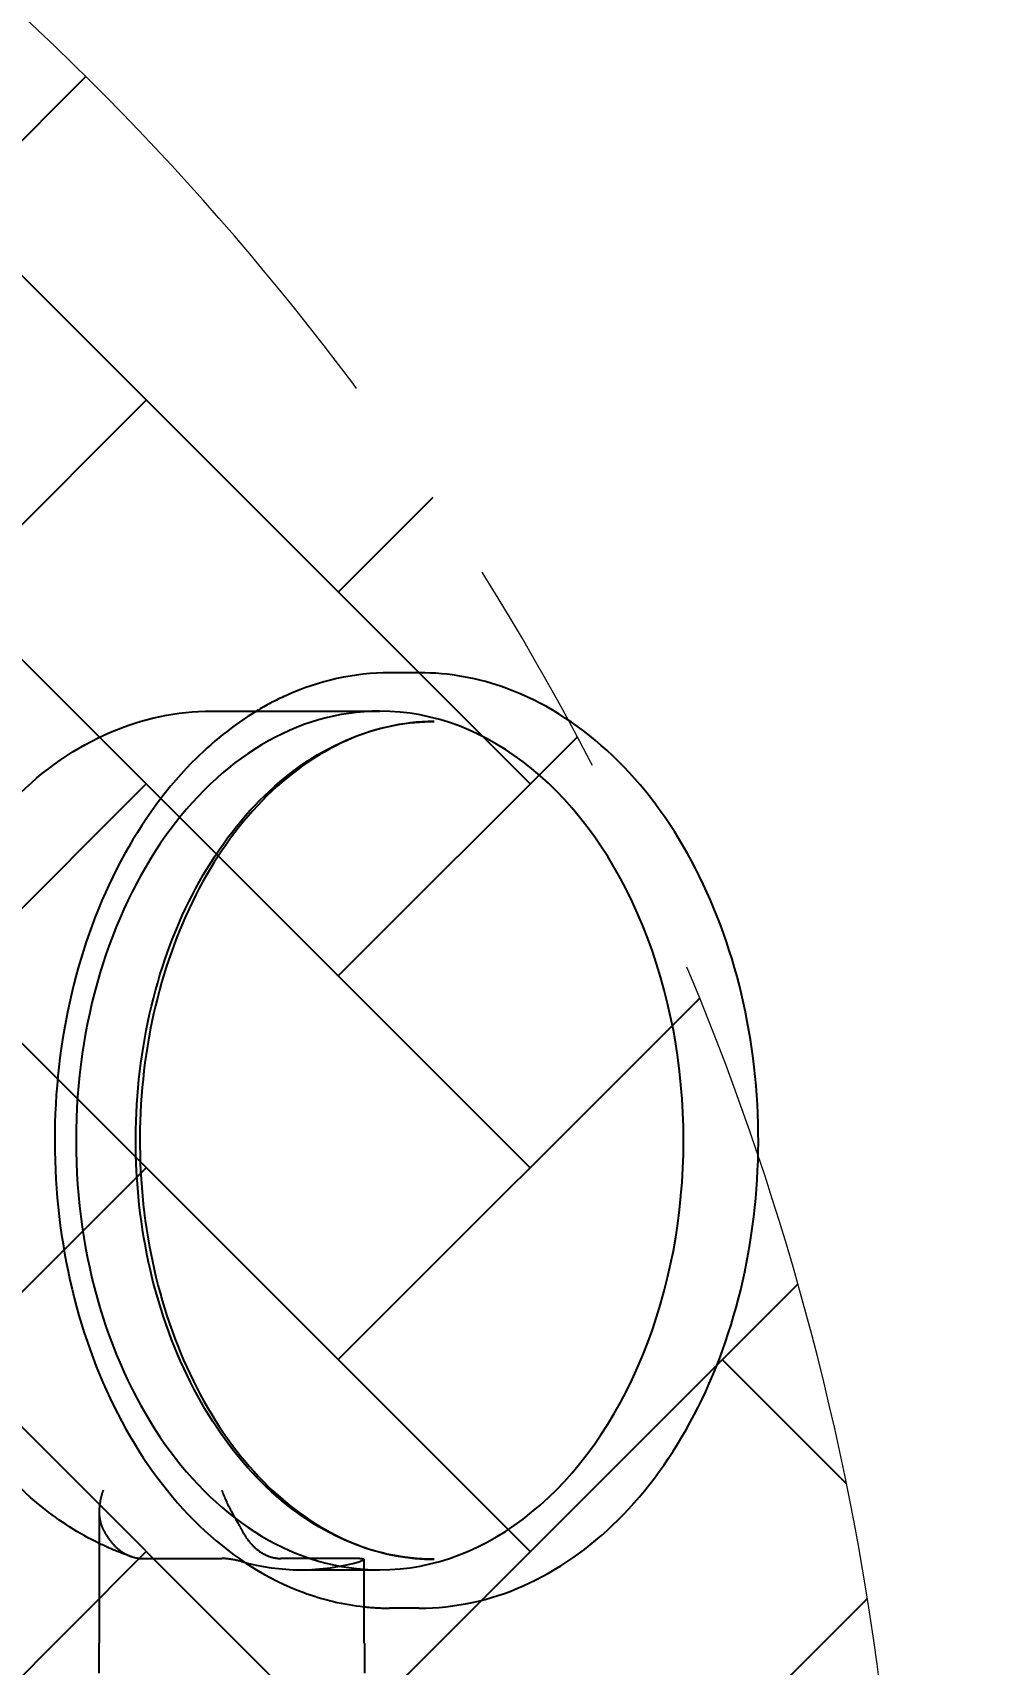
# Model space of a CAD drawing. Header units: millimetres. Extents: x -46397 to 283259, y -8690 to 23983.
# Drawn here: x -19086.8 to -18978.2, y 22602 to 22785.3 of the extents above; entities that cross this region are included whole.
import ezdxf
from ezdxf import colors
from ezdxf.entities.mleader import LeaderData, LeaderLine
from ezdxf.enums import TextEntityAlignment as Align
from ezdxf.math import Vec2, Vec3

# ---------------------------------------------------------------- set-up
doc = ezdxf.new("R2010")
doc.units = ezdxf.units.MM
doc.linetypes.add('CENTER', pattern=[2, 1.25, -0.25, 0.25, -0.25])
doc.linetypes.add('PHANTOM', pattern=[63.5, 31.75, -6.35, 6.35, -6.35, 6.35, -6.35])
doc.layers.add('DUONGTAM', color=1, linetype='CENTER', lineweight=0)
doc.styles.add('GHI CHÚ 2', font='arial.ttf', dxfattribs={"width": 0.8, "height": 1})
doc.styles.add('Tahoma', font='tahoma.ttf')
doc.styles.add('Text_nameplate', font='arial.ttf', dxfattribs={"width": 0.9, "height": 2.5})

# ---------------------------------------------------------------- blocks, each defined once
blk = doc.blocks.new('BO-1')
at = {"color": 251, "linetype": 'PHANTOM', "ltscale": 5, "extrusion": (6.89019e-16, 1, 0)}
for p, q in [((651.8, 3438.19), (648.47, 3438.19)), ((628.51, 3433.88), (647.36, 3433.88)), ((615.86, 3343.95), (615.86, 3329.21)), ((620.75, 3338.71), (629.62, 3338.71)), ((645.14, 3338.71), (636.27, 3338.71)), ((638.49, 3337.45), (645.6, 3337.45)), ((645.6, 3329.21), (645.6, 3338.61)), ((645.6, 3337.45), (647.36, 3337.45)), ((651.8, 3333.13), (648.47, 3333.13)), ((615.83, 3329.21), (615.83, 3325.85)), ((645.63, 3329.21), (645.63, 3325.85))]:
    blk.add_line(p, q, dxfattribs=at)
at = {"color": 251, "linetype": 'PHANTOM', "ltscale": 5}
for centre, major_axis, start_param, end_param in [((647.36, 3385.66), (0, 48.22), 0, 1.570796), ((647.36, 3385.66), (0, -48.22), 0, 3.141593), ((647.36, 3385.66), (0, -48.22), -1.570796, 0), ((638.49, 3385.66), (0, -48.22), -0.196382, 0.196382)]:
    blk.add_ellipse(centre, major_axis=major_axis, ratio=0.707107, start_param=start_param, end_param=end_param, dxfattribs=at)
for points, knots in [([(648.47, 3438.19), (644.51, 3438.19), (640.55, 3437.31), (635.69, 3435.11), (634.59, 3434.53), (633.52, 3433.88)], [0.1860741, 0.1860741, 0.1860741, 0.1860741, 0.4969371, 0.4969371, 0.5892806, 0.5892806, 0.5892806, 0.5892806]), ([(651.8, 3333.13), (655.77, 3333.13), (659.73, 3333.99), (667.3, 3337.33), (670.89, 3339.85), (677.41, 3346.32), (680.3, 3350.33), (685.06, 3359.43), (686.9, 3364.53), (689.33, 3375.27), (689.92, 3380.9), (689.79, 3392.15), (689.07, 3397.76), (686.38, 3408.4), (684.41, 3413.42), (679.39, 3422.37), (676.34, 3426.29), (669.47, 3432.57), (665.66, 3434.95), (658.45, 3437.59), (655.12, 3438.19), (651.8, 3438.19)], [3.327667, 3.327667, 3.327667, 3.327667, 3.630176, 3.630176, 3.940274, 3.940274, 4.261843, 4.261843, 4.588222, 4.588222, 4.915246, 4.915246, 5.242193, 5.242193, 5.569218, 5.569218, 5.895373, 5.895373, 6.215845, 6.215845, 6.469259, 6.469259, 6.469259, 6.469259]), ([(615.86, 3340.4), (613.58, 3341.5), (611.43, 3342.89), (606.1, 3347.19), (603.2, 3350.52), (598.21, 3358.29), (596.18, 3362.79), (593.28, 3372.42), (592.42, 3377.57), (591.95, 3387.95), (592.35, 3393.19), (594.37, 3403.27), (596, 3408.11), (600.4, 3416.89), (603.16, 3420.84), (609.58, 3427.28), (613.19, 3429.82), (620.73, 3433.05), (624.6, 3433.88), (628.49, 3433.88), (628.5, 3433.88), (628.51, 3433.88)], [3.285133, 3.285133, 3.285133, 3.285133, 3.474467, 3.474467, 3.789096, 3.789096, 4.123338, 4.123338, 4.462952, 4.462952, 4.802815, 4.802815, 5.142691, 5.142691, 5.480125, 5.480125, 5.802741, 5.802741, 6.096345, 6.096345, 6.097111, 6.097111, 6.097111, 6.097111]), ([(633.52, 3433.88), (630.94, 3432.32), (628.49, 3430.36), (622.99, 3424.74), (620.14, 3420.69), (615.49, 3411.55), (613.69, 3406.45), (611.34, 3395.71), (610.79, 3390.08), (610.97, 3378.85), (611.71, 3373.26), (614.41, 3362.68), (616.37, 3357.69), (621.34, 3348.82), (624.34, 3344.94), (631.08, 3338.72), (634.82, 3336.37), (640.99, 3334.08), (643.29, 3333.53), (645.6, 3333.29)], [0.589281, 0.589281, 0.589281, 0.589281, 0.812119, 0.812119, 1.133184, 1.133184, 1.456417, 1.456417, 1.779889, 1.779889, 2.103314, 2.103314, 2.42679, 2.42679, 2.74989, 2.74989, 3.070296, 3.070296, 3.252634, 3.252634, 3.252634, 3.252634]), ([(653.46, 3338.62), (649.91, 3338.62), (646.37, 3339.42), (639.62, 3342.53), (636.42, 3344.85), (630.69, 3350.78), (628.16, 3354.42), (624.04, 3362.62), (622.45, 3367.19), (620.37, 3376.81), (619.89, 3381.85), (620.07, 3391.89), (620.74, 3396.89), (623.16, 3406.35), (624.92, 3410.8), (629.34, 3418.71), (632.01, 3422.17), (638.01, 3427.71), (641.32, 3429.81), (647.62, 3432.17), (650.54, 3432.71), (653.46, 3432.71)], [2.955519, 2.955519, 2.955519, 2.955519, 3.270316, 3.270316, 3.587668, 3.587668, 3.90833, 3.90833, 4.230144, 4.230144, 4.552072, 4.552072, 4.873973, 4.873973, 5.195905, 5.195905, 5.51764, 5.51764, 5.837909, 5.837909, 6.097111, 6.097111, 6.097111, 6.097111]), ([(653.46, 3432.71), (649.91, 3432.71), (646.36, 3431.88), (639.64, 3428.67), (636.46, 3426.3), (630.81, 3420.25), (628.34, 3416.59), (624.32, 3408.36), (622.78, 3403.78), (620.78, 3394.17), (620.33, 3389.13), (620.56, 3379.11), (621.24, 3374.13), (623.68, 3364.72), (625.43, 3360.3), (629.8, 3352.47), (632.43, 3349.06), (638.3, 3343.58), (641.54, 3341.52), (647.7, 3339.16), (650.58, 3338.62), (653.46, 3338.62)], [0.186074, 0.186074, 0.186074, 0.186074, 0.511543, 0.511543, 0.834058, 0.834058, 1.153233, 1.153233, 1.471402, 1.471402, 1.789501, 1.789501, 2.107629, 2.107629, 2.42572, 2.42572, 2.743974, 2.743974, 3.063602, 3.063602, 3.327667, 3.327667, 3.327667, 3.327667]), ([(616.32, 3346.4), (616.31, 3346.39), (616.31, 3346.39), (616.03, 3345.57), (615.87, 3344.79), (615.86, 3344.01), (615.86, 3343.98), (615.86, 3343.95)], [1.3586756, 1.3586756, 1.3586756, 1.3586756, 1.3599094, 1.3599094, 1.5676488, 1.5676488, 1.5771224, 1.5771224, 1.5771224, 1.5771224]), ([(629.62, 3346.4), (629.62, 3346.39), (629.62, 3346.39), (629.91, 3345.57), (630.28, 3344.79), (631, 3343.45), (631.31, 3342.91), (631.68, 3342.25), (631.76, 3342.09), (631.84, 3341.94)], [-0.0010241, -0.0010241, -0.0010241, -0.0010241, 0, 0, 0.1724436, 0.1724436, 0.3120501, 0.3120501, 0.359861, 0.359861, 0.359861, 0.359861]), ([(615.86, 3343.95), (615.86, 3343.39), (615.94, 3342.88), (616.17, 3342.25), (616.24, 3342.09), (616.32, 3341.94)], [1.1423712, 1.1423712, 1.1423712, 1.1423712, 1.3010788, 1.3010788, 1.3586756, 1.3586756, 1.3586756, 1.3586756]), ([(616.32, 3341.94), (616.49, 3341.61), (616.67, 3341.3), (617.1, 3340.69), (617.38, 3340.35), (618, 3339.75), (618.34, 3339.5), (618.96, 3339.13), (619.32, 3338.97), (620.04, 3338.76), (620.41, 3338.71), (620.75, 3338.71)], [0, 0, 0, 0, 0.0716764, 0.0716764, 0.1646143, 0.1646143, 0.2575522, 0.2575522, 0.3492283, 0.3492283, 0.4409044, 0.4409044, 0.4409044, 0.4409044]), ([(631.84, 3341.94), (632.01, 3341.61), (632.19, 3341.3), (632.62, 3340.69), (632.91, 3340.35), (633.53, 3339.75), (633.86, 3339.5), (634.49, 3339.13), (634.84, 3338.97), (635.57, 3338.76), (635.94, 3338.71), (636.27, 3338.71)], [2.581263, 2.581263, 2.581263, 2.581263, 2.6529395, 2.6529395, 2.7458773, 2.7458773, 2.8388152, 2.8388152, 2.9304913, 2.9304913, 3.0221674, 3.0221674, 3.0221674, 3.0221674]), ([(631.84, 3338.37), (631.7, 3338.41), (631.52, 3338.45), (631.13, 3338.54), (630.92, 3338.58), (630.53, 3338.64), (630.32, 3338.67), (629.94, 3338.7), (629.76, 3338.71), (629.62, 3338.71)], [0.3043373, 0.3043373, 0.3043373, 0.3043373, 0.3428862, 0.3428862, 0.3814351, 0.3814351, 0.4190796, 0.4190796, 0.456724, 0.456724, 0.456724, 0.456724]), ([(645.14, 3338.71), (645.28, 3338.71), (645.4, 3338.7), (645.56, 3338.67), (645.6, 3338.64), (645.6, 3338.61), (645.6, 3338.61), (645.6, 3338.61)], [0.22859702, 0.22859702, 0.22859702, 0.22859702, 0.2662415, 0.2662415, 0.30388597, 0.30388597, 0.30433727, 0.30433727, 0.30433727, 0.30433727]), ([(645.6, 3338.61), (645.6, 3338.58), (645.56, 3338.54), (645.41, 3338.45), (645.28, 3338.41), (645.14, 3338.37)], [0.15195051, 0.15195051, 0.15195051, 0.15195051, 0.19004812, 0.19004812, 0.22859702, 0.22859702, 0.22859702, 0.22859702])]:
    blk.add_open_spline(points, degree=3, knots=knots, dxfattribs=at)
for points in [[(619.52, 3338.91), (618.27, 3339.33), (617.05, 3339.83), (615.86, 3340.4)], [(645.6, 3333.29), (646.56, 3333.18), (647.51, 3333.13), (648.47, 3333.13)]]:
    blk.add_open_spline(points, degree=3, dxfattribs=at)
at = {"color": 251, "linetype": 'PHANTOM', "ltscale": 5, "style": 'Text_nameplate', "width": 0.9, "flags": 2}
blk.add_attdef('SPEC.', text='', height=2.5, dxfattribs=at).set_placement((282.5, 89.67), align=Align.MIDDLE_CENTER)
at = {"color": 251, "linetype": 'PHANTOM', "ltscale": 5, "style": 'Tahoma'}
for tag, height, p in [('PROJECT_CODE', 2.4, (245, 77.99)), ('DESIGN_PRESSURE', 2.61, (320, 77.99)), ('SERIAL_NO.', 2.61, (245, 69.45)), ('MAX_WORKING_PRESS', 2.61, (320, 69.45)), ('YEAR', 2.61, (245, 60.92)), ('TEST_PRES.', 2.61, (320, 60.92)), ('VOLUME', 2.61, (245, 52.38)), ('MAX_WORKING_TEMP.', 2.61, (320, 52.38))]:
    blk.add_attdef(tag, text='', height=height, dxfattribs=at).set_placement(p, align=Align.MIDDLE_CENTER)
blk = doc.blocks.new('_Dot')
at = {"color": 0, "linetype": 'ByBlock', "lineweight": -2}
blk.add_line((-0.5, 0), (-1, 0), dxfattribs=at)
at = {"color": 0, "linetype": 'ByBlock', "const_width": 0.5}
blk.add_lwpolyline([(-0.25, 0, 1), (0.25, 0, 1)], format="xyb", close=True, dxfattribs=at)

msp = doc.modelspace()

# ---------------------------------------------------------------- hatches: boundary and pattern name
h = msp.add_hatch()
h.set_pattern_fill('AR-HBONE', color=1, scale=0.3)
h.set_pattern_definition([(45, (0, 17679.127), (0, 43.10523), [91.44, -30.48]), (135, (21.553, 17700.68), (4e-15, 43.10523), [91.44, -30.48])])
edge = h.paths.add_edge_path()
edge.add_arc((-19299.06, 22560.37), 309.87, 359.6667, 423.117)
edge.add_arc((-19695.19, 21778.91), 1186, 63.1183, 116.88159)
edge.add_arc((-20091.33, 22560.37), 309.87, 116.8828, 180.3331)
edge.add_line((-20401.19, 22558.57), (-20401.19, 20959.22))
edge.add_arc((-20091.33, 20957.42), 309.87, 179.6666, 243.1169)
edge.add_arc((-19695.19, 21738.88), 1186, 243.11829, 296.88158)
edge.add_arc((-19299.06, 20957.42), 309.87, 296.8828, 360.3331)
edge.add_line((-18989.19, 20959.22), (-18989.19, 22558.57))
edge = h.paths.add_edge_path(flags=16)
edge.add_arc((-20091.33, 20957.42), 209.87, 179.5949, 243.1169, ccw=False)
edge.add_line((-20301.19, 20958.9), (-20301.19, 22558.89))
edge.add_arc((-20091.33, 22560.37), 209.87, 116.8831, 180.4051, ccw=False)
edge.add_arc((-19695.19, 21778.91), 1086, 63.11836, 116.88165, ccw=False)
edge.add_arc((-19299.06, 22560.37), 209.87, -0.4051, 63.117, ccw=False)
edge.add_line((-19089.19, 22558.89), (-19089.19, 20958.9))
edge.add_arc((-19299.06, 20957.42), 209.87, -63.117, 0.4051, ccw=False)
edge.add_arc((-19695.19, 21738.88), 1086, 243.11835, 296.88164, ccw=False)

# ---------------------------------------------------------------- linework, layer by layer
at = {"layer": 'DUONGTAM', "color": 5, "lineweight": 0, "ltscale": 100, "elevation": -1.5}
msp.add_lwpolyline([(-20401.19, 22508.9), (-20401.19, 21008.9), (-20401.19, 20959.22, 0.284151), (-20231.45, 20681.04, 0.238987), (-19158.95, 20681.04, 0.284152), (-18989.19, 20959.22), (-18989.19, 21008.9), (-18989.19, 22508.9), (-18989.19, 22558.57, 0.284152), (-19158.94, 22836.75, 0.238987), (-20231.44, 22836.75, 0.284151), (-20401.19, 22558.57)], format="xyb", close=True, dxfattribs=at)

# ---------------------------------------------------------------- block references
msp.add_blockref('BO-1', (-19695.19, 19275.21, -1.5))

# ---------------------------------------------------------------- leaders
at = {"color": 1}
ml = msp.add_multileader_mtext('Standard', dxfattribs=at)
ml.set_content('{\\C3;Bảo ôn dày 50mm, tỉ trọng 100kg/m3\\Pbọc 2 lớp}', color=1, style='GHI CHÚ 2')
ml.set_leader_properties(color=3, lineweight=9)
ml.set_arrow_properties(name='DOT')
ml.build(insert=Vec2(0, 0))
ml.multileader.update_dxf_attribs({"text_left_attachment_type": 5, "text_right_attachment_type": 5, "dogleg_length": 17.33, "arrow_head_size": 40})
ctx = ml.context
ctx.base_point, ctx.char_height, ctx.arrow_head_size, ctx.landing_gap_size, ctx.plane_origin = Vec3(-18758.88, 22523.9), 80, 40, 0.039, Vec3(-16863.84, 22811.34)
ctx.left_attachment, ctx.right_attachment = 5, 5
notes = []
notes.append((ctx, [(0, (1, 1, 0), (-18776.21, 22523.9), (1, 0), 17.33, [(1, [(-19043.87, 22213.79)], 0, [])])]))
ctx.mtext.insert, ctx.mtext.width, ctx.mtext.flow_direction = Vec3(-18758.84, 22764.41), 1640.6548, 5
for ctx, leaders in notes:
    for number, flags, end, landing, length, lines in leaders:
        leader = LeaderData()
        leader.index, (leader.has_last_leader_line, leader.has_dogleg_vector, leader.attachment_direction) = number, flags
        leader.last_leader_point, leader.dogleg_vector, leader.dogleg_length = Vec3(end), Vec3(landing), length
        for number, points, colour, breaks in lines:
            line = LeaderLine()
            line.index, line.vertices, line.color, line.breaks = number, Vec3.list(points), colors.encode_raw_color(colour), breaks
            leader.lines.append(line)
        ctx.leaders.append(leader)

doc.saveas('drawing.dxf')
